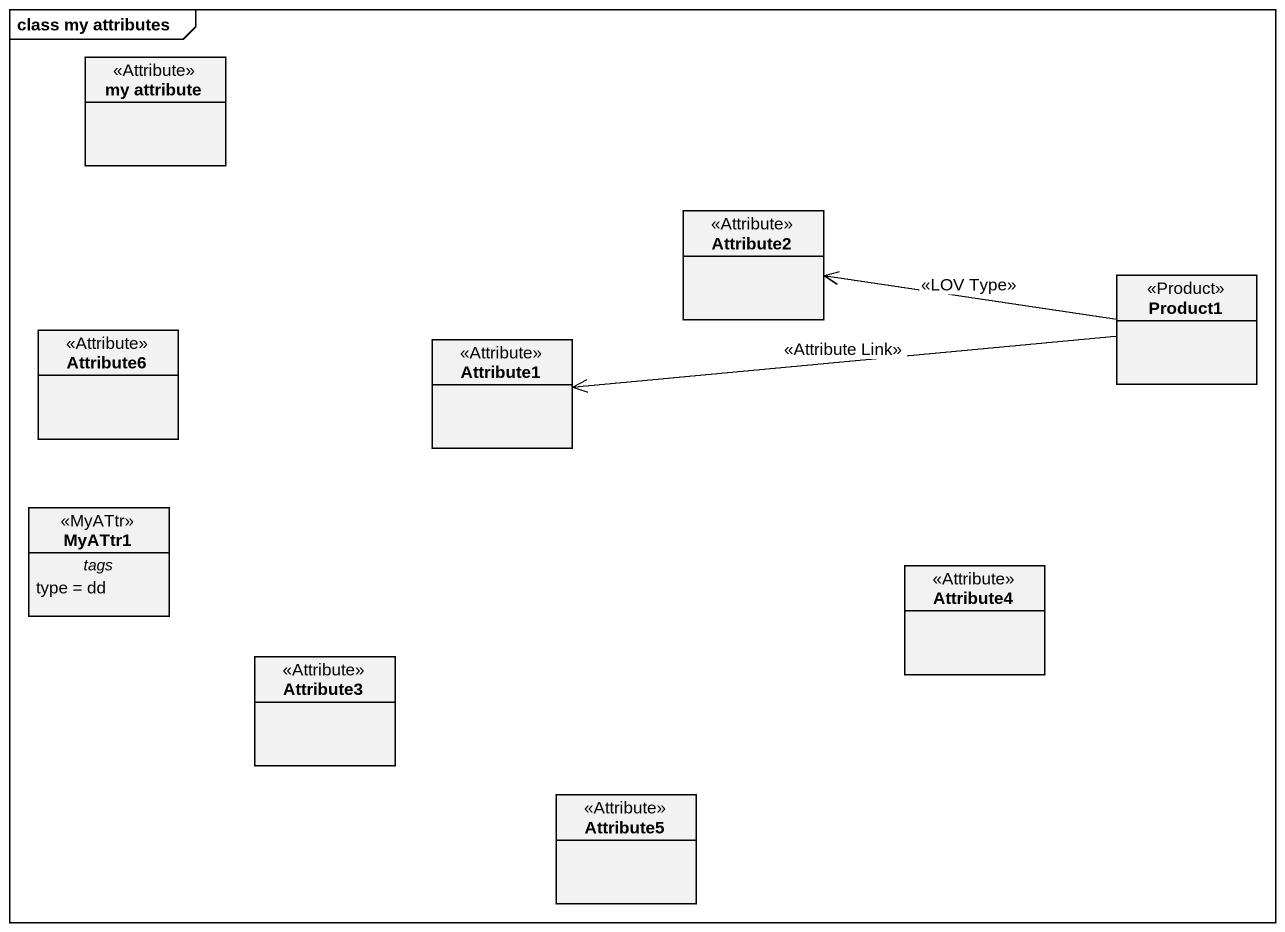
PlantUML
@startuml
mainframe class my attributes
hide circle
hide empty members
class "my attribute" as my_attribute <<Attribute>>
class Attribute2 <<Attribute>>
class Attribute6 <<Attribute>>
class Attribute1 <<Attribute>>
class Product1 <<Product>>
class MyATtr1 <<MyATtr>> {
  -- tags --
  type = dd
}
class Attribute4 <<Attribute>>
class Attribute3 <<Attribute>>
class Attribute5 <<Attribute>>
Product1 -left-> Attribute2 : <<LOV Type>>
Product1 -left-> Attribute1 : <<Attribute Link>>
@enduml
